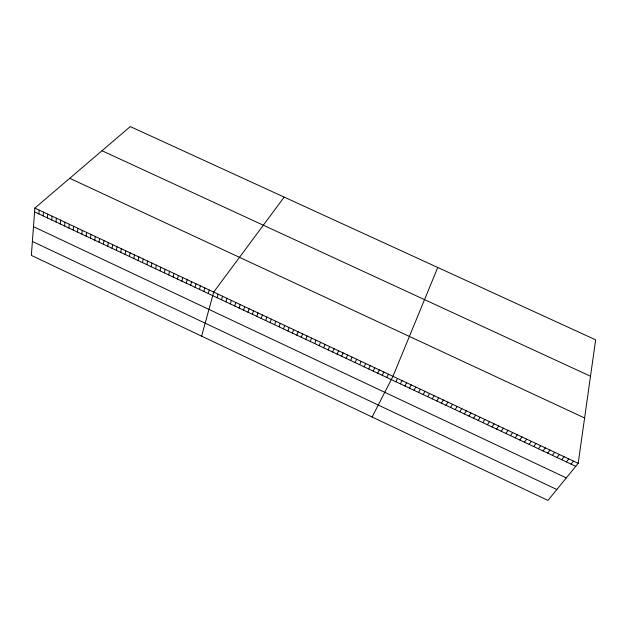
<?xml version="1.0" encoding="UTF-8"?>
<svg xmlns="http://www.w3.org/2000/svg" width="627" height="627" viewBox="0 0 627 627"><rect width="100%" height="100%" fill="white"/><g stroke="black" fill="none" stroke-linecap="round" stroke-linejoin="round"><path stroke-width="0.94" d="M34.869 208.093L31.35 255.393L547.943 500.417L578.188 463.329L595.65 339.834L130.283 126.583L34.869 208.093L578.188 463.329M38.866 213.893L39.164 210.108M43.145 215.907L43.459 212.122M47.425 217.922L47.762 214.144M51.712 219.936L52.065 216.166M56.007 221.95L56.367 218.188M60.294 223.972L60.678 220.21M64.589 225.994L64.989 222.24M68.892 228.016L69.307 224.262M73.194 230.038L73.625 226.292M77.505 232.061L77.944 228.322M81.816 234.09L82.27 230.36M86.126 236.113L86.604 232.39M90.445 238.142L90.939 234.427M94.763 240.172L95.273 236.465M99.09 242.21L99.615 238.503M103.416 244.24L103.957 240.549M107.742 246.278L108.306 242.586M112.076 248.316L112.656 244.632M116.418 250.353L117.006 246.677M120.752 252.399L121.364 248.723M125.102 254.437L125.729 250.769M129.452 256.482L130.095 252.822M133.802 258.528L134.46 254.875M138.152 260.573L138.833 256.929M142.509 262.627L143.207 258.982M146.875 264.672L147.588 261.044M151.24 266.726L151.969 263.097M155.606 268.779L156.35 265.158M159.979 270.84L160.739 267.22M164.352 272.894L165.136 269.289M168.734 274.955L169.533 271.35M173.115 277.016L173.93 273.419M177.504 279.078L178.334 275.488M181.893 281.139L182.739 277.557M186.282 283.208L187.152 279.626M190.679 285.269L191.564 281.703M195.083 287.338L195.985 283.772M199.488 289.408L200.405 285.849M203.893 291.484L204.825 287.934M208.305 293.554L209.253 290.011M201.635 336.158L213.689 292.096L284.188 197.105M217.114 297.7L218.094 294.165M221.511 299.769L222.514 296.242M225.916 301.838L226.935 298.319M230.321 303.907L231.355 300.396M234.725 305.984L235.783 302.473M239.138 308.053L240.212 304.557M243.558 310.13L244.648 306.634M247.978 312.207L249.084 308.719M252.399 314.292L253.52 310.812M256.827 316.369L257.963 312.897M261.255 318.453L262.415 314.989M265.691 320.538L266.867 317.074M270.127 322.623L271.319 319.167M274.571 324.708L275.778 321.267M279.015 326.8L280.245 323.36M283.459 328.893L284.705 325.46M287.911 330.985L289.18 327.56M292.37 333.078L293.648 329.661M296.83 335.179L298.123 331.761M301.289 337.271L302.606 333.87M305.757 339.372L307.089 335.97M310.224 341.472L311.58 338.078M314.699 343.58L316.071 340.195M319.174 345.681L320.562 342.303M437.764 267.486L392.972 376.318L372.109 417.018M323.657 347.789L325.06 344.419M328.14 349.897L329.559 346.527M332.623 352.006L334.066 348.643M337.114 354.122L338.58 350.767M341.613 356.23L343.087 352.883M346.112 358.346L347.609 355.007M350.611 360.462L352.123 357.131M355.117 362.578L356.653 359.255M359.632 364.702L361.176 361.379M364.138 366.826L365.706 363.511M368.66 368.95L370.243 365.643M373.175 371.074L374.781 367.775M377.705 373.198L379.327 369.906M382.227 375.33L383.873 372.046M386.765 377.462L388.419 374.178M395.833 381.725L397.534 378.457M400.379 383.857L402.087 380.605M404.924 385.997L406.657 382.744M409.47 388.137L411.226 384.892M414.024 390.276L415.795 387.039M418.585 392.416L420.372 389.187M423.147 394.563L424.949 391.342M427.708 396.711L429.534 393.497M432.277 398.858L434.119 395.653M436.847 401.006L438.712 397.808M441.424 403.161L443.305 399.963M446.001 405.308L447.905 402.126M450.586 407.464L452.506 404.29M455.171 409.619L457.107 406.453M459.763 411.782L461.723 408.616M464.356 413.938L466.331 410.779M468.957 416.101L470.948 412.95M473.557 418.264L475.572 415.121M478.166 420.427L480.196 417.292M482.774 422.598L484.82 419.471M487.391 424.769L489.452 421.642M492.007 426.94L494.092 423.821M496.623 429.111L498.731 425.999M501.247 431.282L503.371 428.186M505.879 433.461L508.019 430.365M510.511 435.64L512.674 432.552M515.143 437.818L517.33 434.738M519.783 439.997L521.985 436.925M524.431 442.184L526.649 439.119M529.078 444.363L531.312 441.306M533.726 446.549L535.983 443.501M538.381 448.744L540.662 445.703M543.037 450.931L545.341 447.897M547.7 453.125L550.02 450.1M552.371 455.32L554.707 452.294M557.042 457.514L559.394 454.504M561.714 459.709L564.088 456.707M566.393 461.911L568.783 458.909M571.072 464.113L573.486 461.119M102.005 150.739L590.501 376.247M69.738 178.303L584.599 417.99M34.587 211.887L575.758 466.316M33.49 226.668L566.291 477.915M32.385 241.458L556.839 489.507"/></g></svg>
